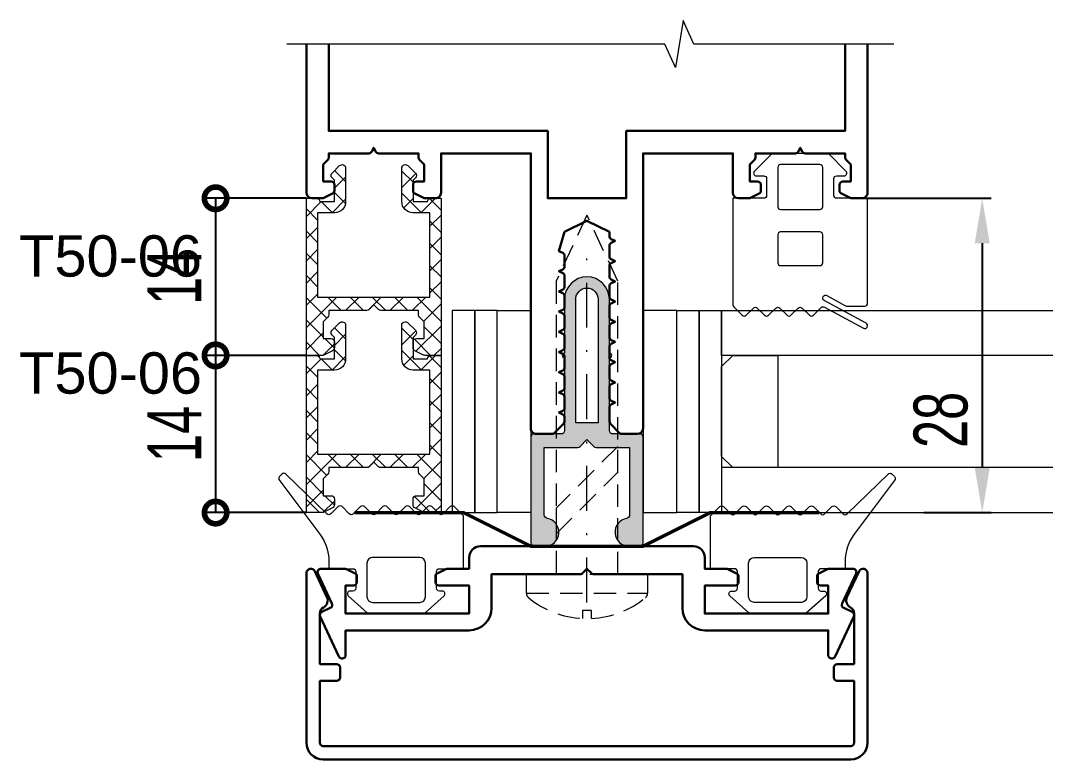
# Model space of a CAD drawing. Extents: x -37 to 8820, y -336 to 478.
# Drawn here: x 5298 to 5355.1, y 185.2 to 226.3 of the extents above; entities that cross this region are included whole.
import ezdxf

# ---------------------------------------------------------------- set-up
doc = ezdxf.new("R2010")
doc.units = 0
doc.header["$LTSCALE"] = 5
doc.linetypes.add('DASHDOT', pattern=[1, 0.5, -0.25, 0, -0.25])
doc.linetypes.add('HIDDEN', pattern=[0.375, 0.25, -0.125])
doc.layers.get('0').update_dxf_attribs({"linetype": 'CONTINUOUS', "lineweight": 30})
doc.layers.get('DEFPOINTS').update_dxf_attribs({"linetype": 'CONTINUOUS'})
for name, color, linetype, lineweight in [('1', 6, 'DASHDOT', 13), ('2', 3, 'HIDDEN', 13), ('Dimentions', 5, 'CONTINUOUS', 15), ('Glass', 5, 'CONTINUOUS', 20), ('Герлен', 7, 'CONTINUOUS', 60), ('Зигзаг', 1, 'CONTINUOUS', 15), ('Подкладки', 1, 'CONTINUOUS', 20), ('Текстовый', 7, 'CONTINUOUS', 9), ('Уплотнители', 1, 'CONTINUOUS', 20), ('Штриховка', 1, 'CONTINUOUS', 5)]:
    doc.layers.add(name, color=color, linetype=linetype, lineweight=lineweight)
doc.styles.add('3', font='RUSS.SHX', dxfattribs={"width": 0.7, "height": 3})
doc.styles.add('Каталожный', font='arial.ttf', dxfattribs={"height": 2.5})
doc.dimstyles.new('MX1_6', dxfattribs={"dimtxt": 3, "dimasz": 2.5, "dimexe": 0.5, "dimexo": 0, "dimgap": 0.8, "dimtad": 1, "dimlfac": 1.6, "dimdsep": 46, "dimtxsty": '3', "dimcen": 0, "dimclrd": 256, "dimclre": 256, "dimclrt": 256, "dimaunit": 1, "dimadec": 0, "dimazin": 0, "dimtfac": 1, "dimtmove": 0, "dimatfit": 1, "dimfxl": 1, "dimtvp": 1, "dimtolj": 1, "dimtzin": 0, "dimarcsym": 0})

# ---------------------------------------------------------------- blocks, each defined once
blk = doc.blocks.new('_DotSmall')
at = {"color": 0, "linetype": 'ByBlock', "const_width": 0.5}
blk.add_lwpolyline([(-0.0625, 0, 1), (0.0625, 0, 1)], format="xyb", close=True, dxfattribs=at)
blk = doc.blocks.new('*D1149')
at = {"layer": 'DEFPOINTS', "color": 0, "linetype": 'Continuous', "transparency": 16777216}
for p in [(5313.961547972578, 216.4072277327408), (5308.90704419993, 207.6572277327317), (5313.961547972574, 207.6572277327317)]:
    blk.add_point(p, dxfattribs=at)
at = {"layer": 'Dimentions', "linetype": 'Continuous', "lineweight": -2, "transparency": 16777216}
for p, q in [((5313.961547972578, 216.4072277327408), (5308.40704419993, 216.4072277327408)), ((5308.90704419993, 216.4072277327408), (5308.90704419993, 207.6572277327317)), ((5313.961547972574, 207.6572277327317), (5308.40704419993, 207.6572277327317))]:
    blk.add_line(p, q, dxfattribs=at)
at = {"layer": 'Dimentions', "linetype": 'Continuous', "lineweight": -2, "transparency": 16777216, "xscale": 2.5, "yscale": 2.5, "zscale": 2.5}
for p, rotation in [((5308.90704419993, 216.4072277327408), 90), ((5308.90704419993, 207.6572277327317), 270)]:
    blk.add_blockref('_DotSmall', p, dxfattribs=dict(at, rotation=rotation))
at = {"layer": 'Dimentions', "linetype": 'Continuous', "transparency": 16777216, "insert": (5306.607044199929, 212.0322277327347), "char_height": 3, "attachment_point": 5, "rotation": 90, "style": '3'}
blk.add_mtext('\\A1;14', dxfattribs=at)
blk = doc.blocks.new('*D1184')
at = {"layer": 'DEFPOINTS', "color": 0, "transparency": 16777216}
for p in [(5344.608679345469, 216.4072277327417), (5348.342851567384, 198.9072277327417), (5351.595292208486, 198.9072277327417)]:
    blk.add_point(p, dxfattribs=at)
at = {"layer": 'Dimentions', "lineweight": -2, "transparency": 16777216}
for p, q in [((5344.608679345469, 216.4072277327417), (5352.095292208486, 216.4072277327417)), ((5351.595292208486, 213.9072277327417), (5351.595292208486, 201.4072277327417)), ((5348.342851567384, 198.9072277327417), (5352.095292208486, 198.9072277327417))]:
    blk.add_line(p, q, dxfattribs=at)
at = {"layer": 'Dimentions', "transparency": 16777216}
for points in [[(5351.17862554182, 213.9072277327417), (5352.011958875153, 213.9072277327417), (5351.595292208486, 216.4072277327417)], [(5351.17862554182, 201.4072277327417), (5352.011958875153, 201.4072277327417), (5351.595292208486, 198.9072277327417)]]:
    blk.add_solid(points, dxfattribs=at)
at = {"layer": 'Dimentions', "transparency": 16777216, "insert": (5349.295292208485, 204.0658641756111), "char_height": 3, "attachment_point": 5, "rotation": 90, "style": '3'}
blk.add_mtext('\\A1;28', dxfattribs=at)
blk = doc.blocks.new('*D1185')
at = {"layer": 'DEFPOINTS', "color": 0, "linetype": 'Continuous', "transparency": 16777216}
for p in [(5313.961547972578, 207.6572277327317), (5308.90704419993, 198.9072277327226), (5313.961547972574, 198.9072277327226)]:
    blk.add_point(p, dxfattribs=at)
at = {"layer": 'Dimentions', "linetype": 'Continuous', "lineweight": -2, "transparency": 16777216}
for p, q in [((5313.961547972578, 207.6572277327317), (5308.40704419993, 207.6572277327317)), ((5308.90704419993, 207.6572277327317), (5308.90704419993, 198.9072277327226)), ((5313.961547972574, 198.9072277327226), (5308.40704419993, 198.9072277327226))]:
    blk.add_line(p, q, dxfattribs=at)
at = {"layer": 'Dimentions', "linetype": 'Continuous', "lineweight": -2, "transparency": 16777216, "xscale": 2.5, "yscale": 2.5, "zscale": 2.5}
for p, rotation in [((5308.90704419993, 207.6572277327317), 90), ((5308.90704419993, 198.9072277327226), 270)]:
    blk.add_blockref('_DotSmall', p, dxfattribs=dict(at, rotation=rotation))
at = {"layer": 'Dimentions', "linetype": 'Continuous', "transparency": 16777216, "insert": (5306.607044199929, 203.2822277327256), "char_height": 3, "attachment_point": 5, "rotation": 90, "style": '3'}
blk.add_mtext('\\A1;14', dxfattribs=at)

msp = doc.modelspace()

# ---------------------------------------------------------------- hatches: boundary and pattern name
at = {"layer": 'Штриховка', "lineweight": 5}
h = msp.add_hatch(dxfattribs=at)
h.set_pattern_fill('ANSI37', color=256, scale=7, angle=-1.27e-14, style=0)
h.set_pattern_definition([(44.99999999999999, (7711.082332059834, 7348.192121590066), (-0.618718433538229, 0.6187184335382292), []), (134.9999999999999, (7711.082332059834, 7348.192121590066), (-0.6187184335382292, -0.6187184335382289), [])])
edge = h.paths.add_edge_path()
edge.add_line((5317.711547972576, 210.4697277327384), (5317.453965451103, 210.2121452112667))
edge.add_arc((5317.32138292963, 210.3447277327357), 0.1874999999969769, 270.0000000005558, 315.0000000005896, ccw=False)
edge.add_line((5317.321382929633, 210.1572277327384), (5315.211547972577, 210.1572277327384))
edge.add_line((5315.211547972577, 210.1572277327384), (5315.211547972577, 209.9223927756782))
edge.add_arc((5315.024047972574, 209.9223927756764), 0.187500000001819, -44.99999999921391, 5.558717930398416e-10, ccw=False)
edge.add_line((5315.15663049405, 209.7898102542047), (5314.899047972576, 209.5322277327312))
edge.add_line((5314.899047972576, 209.5322277327312), (5314.899047972576, 208.5947277327311))
edge.add_line((5314.899047972576, 208.5947277327311), (5315.336547972576, 208.5947277327311))
edge.add_arc((5315.336547972577, 208.4072277327321), 0.1874999999990905, 2.779074748104904e-10, 90.00000000055587, ccw=False)
edge.add_line((5315.524047972576, 208.4072277327329), (5315.524047972576, 208.0856091056219))
edge.add_arc((5315.336547972576, 208.0856091056233), 0.1875, 296.56505117639443, 359.9999999995831, ccw=False)
edge.add_line((5315.42040052173, 207.9179040073093), (5314.938637775951, 207.6770226344186))
edge.add_arc((5314.854785226795, 207.8447277327311), 0.1875000000001081, 270, 296.565051177078, ccw=False)
edge.add_line((5314.854785226795, 207.6572277327311), (5313.961547972576, 207.6572277327311))
edge.add_line((5313.961547972576, 207.6572277327311), (5313.961547972576, 216.4072277327384))
edge.add_line((5313.961547972576, 216.4072277327384), (5314.524047972576, 216.4072277327384))
edge.add_arc((5314.524047972576, 216.2197277327375), 0.1875000000009095, 2.779074748104904e-10, 90, ccw=False)
edge.add_line((5314.711547972578, 216.2197277327384), (5315.524047972576, 216.2197277327384))
edge.add_line((5315.524047972576, 216.2197277327384), (5315.524047972576, 217.4072277327384))
edge.add_line((5315.524047972576, 217.4072277327384), (5315.391465451103, 217.539810254212))
edge.add_arc((5315.524047972575, 217.6723927756837), 0.1874999999989062, 135, 225, ccw=False)
edge.add_line((5315.391465451103, 217.8049752971554), (5315.810659624927, 218.2241694709798))
edge.add_arc((5315.950824667872, 218.0840044280355), 0.1982233047031049, 2.6290081223123707e-10, 135.0000000001859, ccw=False)
edge.add_line((5316.149047972576, 218.0840044280365), (5316.149047972576, 216.2197277327384))
edge.add_arc((5315.524047972576, 216.2197277327384), 0.625, -90, 0, ccw=False)
edge.add_line((5315.524047972576, 215.5947277327384), (5314.586547972576, 215.5947277327384))
edge.add_line((5314.586547972576, 215.5947277327384), (5314.586547972576, 210.9072277327384))
edge.add_line((5314.586547972576, 210.9072277327384), (5320.836547972576, 210.9072277327384))
edge.add_line((5320.836547972576, 210.9072277327384), (5320.836547972576, 215.5947277327384))
edge.add_line((5320.836547972576, 215.5947277327384), (5319.899047972576, 215.5947277327384))
edge.add_arc((5319.899047972576, 216.2197277327384), 0.625, 180, 270, ccw=False)
edge.add_line((5319.274047972577, 216.2197277327384), (5319.274047972577, 218.0840044280365))
edge.add_arc((5319.47227127728, 218.0840044280355), 0.198223304703788, 44.99999999981412, 179.9999999997371, ccw=False)
edge.add_line((5319.612436320225, 218.2241694709798), (5320.03163049405, 217.8049752971554))
edge.add_arc((5319.899047972578, 217.6723927756837), 0.1874999999989062, -45, 45, ccw=False)
edge.add_line((5320.03163049405, 217.539810254212), (5319.899047972576, 217.4072277327384))
edge.add_line((5319.899047972576, 217.4072277327384), (5319.899047972576, 216.2197277327384))
edge.add_line((5319.899047972576, 216.2197277327384), (5320.711547972576, 216.2197277327384))
edge.add_arc((5320.899047972576, 216.2197277327384), 0.1875, 90, 180, ccw=False)
edge.add_line((5320.899047972576, 216.4072277327384), (5321.461547972576, 216.4072277327439))
edge.add_line((5321.461547972576, 216.4072277327439), (5321.461547972576, 207.6572277327311))
edge.add_line((5321.461547972576, 207.6572277327311), (5320.568310718357, 207.6572277327311))
edge.add_arc((5320.568310718357, 207.8447277327352), 0.1875000000040927, 243.4349488229842, 270, ccw=False)
edge.add_line((5320.484458169199, 207.6770226344186), (5320.00269542342, 207.9179040073093))
edge.add_arc((5320.086547972576, 208.0856091056219), 0.1875000000001081, 180, 243.434948822922, ccw=False)
edge.add_line((5319.899047972576, 208.0856091056219), (5319.899047972576, 208.4072277327329))
edge.add_arc((5320.086547972574, 208.4072277327329), 0.187499999998181, 90, 180, ccw=False)
edge.add_line((5320.086547972574, 208.5947277327311), (5320.524047972576, 208.5947277327311))
edge.add_line((5320.524047972576, 208.5947277327311), (5320.524047972576, 209.5322277327312))
edge.add_line((5320.524047972576, 209.5322277327312), (5320.266465451102, 209.7898102542047))
edge.add_arc((5320.399047972576, 209.9223927756764), 0.1875000000001924, 179.9999999994442, 224.999999999607, ccw=False)
edge.add_line((5320.211547972576, 209.9223927756782), (5320.211547972576, 210.1572277327384))
edge.add_line((5320.211547972576, 210.1572277327384), (5318.101713015523, 210.1572277327384))
edge.add_arc((5318.101713015523, 210.3447277327402), 0.187500000001819, 225, 270, ccw=False)
edge.add_line((5317.969130494049, 210.2121452112667), (5317.711547972576, 210.4697277327384))
at = {"layer": 'Штриховка'}
h = msp.add_hatch(color=256, dxfattribs=at)
edge = h.paths.add_edge_path(flags=16)
edge.add_line((5328.961547972576, 203.9072277327416), (5328.961547972576, 210.7822277327416))
edge.add_arc((5329.586547972576, 210.7822277327416), 0.625, 0, 180, ccw=False)
edge.add_line((5330.211547972576, 210.7822277327416), (5330.211547972576, 203.9072277327416))
edge.add_line((5330.211547972576, 203.9072277327416), (5328.961547972576, 203.9072277327416))
edge = h.paths.add_edge_path()
edge.add_arc((5331.930297972576, 197.8134777327411), 0.7812500000000636, 99.28179908674218, 270)
edge.add_line((5331.930297972576, 197.0322277327416), (5332.524047972576, 197.0322277327416))
edge.add_arc((5332.524047972576, 197.2197277327416), 0.1875, 270, 360)
edge.add_line((5332.711547972576, 197.2197277327416), (5332.711547972576, 203.0947277327416))
edge.add_arc((5332.524047972576, 203.0947277327416), 0.1875, 0, 90)
edge.add_line((5332.524047972576, 203.2822277327416), (5331.024047972576, 203.2822277327416))
edge.add_arc((5331.024047972576, 203.4697277327416), 0.1875, 180, 270, ccw=False)
edge.add_line((5330.836547972577, 203.4697277327416), (5330.836547972577, 207.5322277327416))
edge.add_arc((5330.836547972577, 207.6572277327416), 0.125, 270, 450)
edge.add_line((5330.836547972577, 207.7822277327416), (5330.836547972577, 210.7822277327416))
edge.add_arc((5329.586547972576, 210.7822277327416), 1.25, 0, 180)
edge.add_line((5328.336547972576, 210.7822277327416), (5328.336547972576, 207.7822277327416))
edge.add_arc((5328.336547972576, 207.6572277327416), 0.125, 90, 270)
edge.add_line((5328.336547972576, 207.5322277327416), (5328.336547972576, 203.4697277327416))
edge.add_arc((5328.149047972576, 203.4697277327416), 0.1875, -90, 0, ccw=False)
edge.add_line((5328.149047972576, 203.2822277327416), (5326.649047972576, 203.2822277327416))
edge.add_arc((5326.649047972576, 203.0947277327416), 0.1875, 90, 180)
edge.add_line((5326.461547972576, 203.0947277327416), (5326.461547972576, 197.2197277327416))
edge.add_arc((5326.649047972576, 197.2197277327416), 0.1875, 180, 270)
edge.add_line((5326.649047972576, 197.0322277327416), (5327.242797972576, 197.0322277327416))
edge.add_arc((5327.242797972576, 197.8134777327411), 0.7812499999995453, 270, 440.7182009133895)
edge.add_arc((5327.399047972576, 198.7695438915391), 0.1874999999995582, 179.9999999997221, 260.7182009130097, ccw=False)
edge.add_line((5327.211547972576, 198.76954389154), (5327.211547972576, 202.5322277327416))
edge.add_line((5327.211547972576, 202.5322277327416), (5329.07138292963, 202.5322277327416))
edge.add_arc((5329.07138292963, 202.719727732743), 0.1875000000013642, 270, 314.9999999999017)
edge.add_line((5329.203965451103, 202.587145211269), (5329.586547972576, 202.9697277327416))
edge.add_line((5329.586547972576, 202.9697277327416), (5329.969130494048, 202.587145211269))
edge.add_arc((5330.101713015519, 202.7197277327407), 0.1874999999989062, 225, 270)
edge.add_line((5330.101713015519, 202.5322277327416), (5331.961547972576, 202.5322277327416))
edge.add_line((5331.961547972576, 202.5322277327416), (5331.961547972576, 198.76954389154))
edge.add_arc((5331.774047972576, 198.7695438915405), 0.1875, 279.2817990863745, 359.999999999861, ccw=False)
at = {"layer": 'Штриховка', "lineweight": 5}
h = msp.add_hatch(dxfattribs=at)
h.set_pattern_fill('ANSI37', color=256, scale=7, angle=-1.27e-14, style=0)
h.set_pattern_definition([(44.99999999999999, (7711.082332059834, 7339.442121590057), (-0.618718433538229, 0.6187184335382292), []), (134.9999999999999, (7711.082332059834, 7339.442121590057), (-0.6187184335382292, -0.6187184335382289), [])])
edge = h.paths.add_edge_path()
edge.add_line((5317.711547972576, 201.7197277327293), (5317.453965451103, 201.4621452112576))
edge.add_arc((5317.32138292963, 201.5947277327266), 0.1874999999969769, 270.0000000005558, 315.0000000005896, ccw=False)
edge.add_line((5317.321382929633, 201.4072277327293), (5315.211547972577, 201.4072277327293))
edge.add_line((5315.211547972577, 201.4072277327293), (5315.211547972577, 201.1723927756691))
edge.add_arc((5315.024047972574, 201.1723927756673), 0.187500000001819, -44.99999999921391, 5.558717930398416e-10, ccw=False)
edge.add_line((5315.15663049405, 201.0398102541956), (5314.899047972576, 200.7822277327221))
edge.add_line((5314.899047972576, 200.7822277327221), (5314.899047972576, 199.844727732722))
edge.add_line((5314.899047972576, 199.844727732722), (5315.336547972576, 199.844727732722))
edge.add_arc((5315.336547972577, 199.6572277327229), 0.1874999999990905, 2.779074748104904e-10, 90.00000000055587, ccw=False)
edge.add_line((5315.524047972576, 199.6572277327238), (5315.524047972576, 199.3356091056128))
edge.add_arc((5315.336547972576, 199.3356091056141), 0.1875, 296.56505117639443, 359.9999999995831, ccw=False)
edge.add_line((5315.42040052173, 199.1679040073002), (5314.938637775951, 198.9270226344094))
edge.add_arc((5314.854785226795, 199.094727732722), 0.1875000000001081, 270, 296.565051177078, ccw=False)
edge.add_line((5314.854785226795, 198.907227732722), (5313.961547972576, 198.907227732722))
edge.add_line((5313.961547972576, 198.907227732722), (5313.961547972576, 207.6572277327293))
edge.add_line((5313.961547972576, 207.6572277327293), (5314.524047972576, 207.6572277327293))
edge.add_arc((5314.524047972576, 207.4697277327284), 0.1875000000009095, 2.779074748104904e-10, 90, ccw=False)
edge.add_line((5314.711547972578, 207.4697277327293), (5315.524047972576, 207.4697277327293))
edge.add_line((5315.524047972576, 207.4697277327293), (5315.524047972576, 208.6572277327293))
edge.add_line((5315.524047972576, 208.6572277327293), (5315.391465451103, 208.7898102542029))
edge.add_arc((5315.524047972575, 208.9223927756746), 0.1874999999989062, 135, 225, ccw=False)
edge.add_line((5315.391465451103, 209.0549752971463), (5315.810659624927, 209.4741694709707))
edge.add_arc((5315.950824667872, 209.3340044280264), 0.1982233047031049, 2.6290081223123707e-10, 135.0000000001859, ccw=False)
edge.add_line((5316.149047972576, 209.3340044280274), (5316.149047972576, 207.4697277327293))
edge.add_arc((5315.524047972576, 207.4697277327293), 0.625, -90, 0, ccw=False)
edge.add_line((5315.524047972576, 206.8447277327293), (5314.586547972576, 206.8447277327293))
edge.add_line((5314.586547972576, 206.8447277327293), (5314.586547972576, 202.1572277327293))
edge.add_line((5314.586547972576, 202.1572277327293), (5320.836547972576, 202.1572277327293))
edge.add_line((5320.836547972576, 202.1572277327293), (5320.836547972576, 206.8447277327293))
edge.add_line((5320.836547972576, 206.8447277327293), (5319.899047972576, 206.8447277327293))
edge.add_arc((5319.899047972576, 207.4697277327293), 0.625, 180, 270, ccw=False)
edge.add_line((5319.274047972577, 207.4697277327293), (5319.274047972577, 209.3340044280274))
edge.add_arc((5319.47227127728, 209.3340044280264), 0.198223304703788, 44.99999999981412, 179.9999999997371, ccw=False)
edge.add_line((5319.612436320225, 209.4741694709707), (5320.03163049405, 209.0549752971463))
edge.add_arc((5319.899047972578, 208.9223927756746), 0.1874999999989062, -45, 45, ccw=False)
edge.add_line((5320.03163049405, 208.7898102542029), (5319.899047972576, 208.6572277327293))
edge.add_line((5319.899047972576, 208.6572277327293), (5319.899047972576, 207.4697277327293))
edge.add_line((5319.899047972576, 207.4697277327293), (5320.711547972576, 207.4697277327293))
edge.add_arc((5320.899047972576, 207.4697277327293), 0.1875, 90, 180, ccw=False)
edge.add_line((5320.899047972576, 207.6572277327293), (5321.461547972576, 207.6572277327348))
edge.add_line((5321.461547972576, 207.6572277327348), (5321.461547972576, 198.907227732722))
edge.add_line((5321.461547972576, 198.907227732722), (5320.568310718357, 198.907227732722))
edge.add_arc((5320.568310718357, 199.0947277327261), 0.1875000000040927, 243.4349488229842, 270, ccw=False)
edge.add_line((5320.484458169199, 198.9270226344094), (5320.00269542342, 199.1679040073002))
edge.add_arc((5320.086547972576, 199.3356091056128), 0.1875000000001081, 180, 243.434948822922, ccw=False)
edge.add_line((5319.899047972576, 199.3356091056128), (5319.899047972576, 199.6572277327238))
edge.add_arc((5320.086547972574, 199.6572277327238), 0.187499999998181, 90, 180, ccw=False)
edge.add_line((5320.086547972574, 199.844727732722), (5320.524047972576, 199.844727732722))
edge.add_line((5320.524047972576, 199.844727732722), (5320.524047972576, 200.7822277327221))
edge.add_line((5320.524047972576, 200.7822277327221), (5320.266465451102, 201.0398102541956))
edge.add_arc((5320.399047972576, 201.1723927756673), 0.1875000000001924, 179.9999999994442, 224.999999999607, ccw=False)
edge.add_line((5320.211547972576, 201.1723927756691), (5320.211547972576, 201.4072277327293))
edge.add_line((5320.211547972576, 201.4072277327293), (5318.101713015523, 201.4072277327293))
edge.add_arc((5318.101713015523, 201.5947277327311), 0.187500000001819, 225, 270, ccw=False)
edge.add_line((5317.969130494049, 201.4621452112576), (5317.711547972576, 201.7197277327293))

# ---------------------------------------------------------------- linework, layer by layer
msp.add_lwpolyline([(5313.96154797258, 224.9879936707841), (5313.961547972576, 216.7197277327407, 0.4142135623729827), (5314.274047972577, 216.4072277327407), (5314.854785226795, 216.4072277327393, 0.1164338214658029), (5314.938637775951, 216.4270226344281), (5315.420400521732, 216.6679040073184, 0.2840790438402298), (5315.524047972576, 216.8356091056305), (5315.524047972576, 217.1572277327398, 0.4142135623732223), (5315.336547972576, 217.3447277327393), (5314.899047972576, 217.3447277327393), (5314.899047972576, 218.2822277327393), (5315.156630494046, 218.5398102542133, 0.1989123673795694), (5315.211547972577, 218.6723927756846), (5315.211547972577, 218.9072277327416), (5317.439416599686, 218.9072277327416, 0.2840790438404208), (5317.607121697995, 219.0108751835857), (5317.711547972573, 219.2197277327416), (5317.815974247154, 219.0108751835857, 0.2840790438404208), (5317.983679345463, 218.9072277327416), (5320.211547972576, 218.9072277327416), (5320.211547972576, 218.6723927756846, 0.1989123673792317), (5320.266465451102, 218.5398102542133), (5320.524047972576, 218.2822277327393), (5320.524047972576, 217.3447277327393), (5320.086547972576, 217.3447277327393, 0.4142135623734946), (5319.899047972576, 217.1572277327398), (5319.899047972576, 216.8356091056305, 0.2840790438401885), (5320.00269542342, 216.6679040073184), (5320.484458169201, 216.4270226344281, 0.1164338214657406), (5320.568310718357, 216.4072277327393), (5321.149047972576, 216.4072277327393, 0.4142135623731739), (5321.461547972576, 216.7197277327393), (5321.461547972576, 218.9072277327407), (5326.461547972573, 218.9072277327393), (5326.461547972576, 203.5947277327416, 0.4142135623730951), (5326.774047972577, 203.2822277327416), (5327.633882929629, 203.2822277327416, 0.1989123673796377), (5327.766465451102, 203.337145211269), (5328.281630494046, 203.8523102542133, 0.1989123673796765), (5328.336547972576, 203.9848927756868), (5328.336547972576, 204.1975963598504, 0.2840790438404128), (5328.232900521729, 204.3653014581634), (5328.024047972576, 204.4697277327403), (5328.232900521729, 204.5741540073193, 0.2840790438404123), (5328.336547972576, 204.7418591056323), (5328.336547972576, 205.3225963598499, 0.2840790438404123), (5328.232900521729, 205.490301458163), (5328.024047972576, 205.5947277327411), (5328.232900521729, 205.6991540073188, 0.2840790438404123), (5328.336547972576, 205.8668591056319), (5328.336547972576, 206.4475963598509, 0.2840790438404123), (5328.232900521729, 206.6153014581626), (5328.024047972576, 206.7197277327416), (5328.232900521729, 206.8241540073184, 0.2840790438404123), (5328.336547972576, 206.9918591056314), (5328.336547972576, 207.5725963598504, 0.2840790438404123), (5328.232900521729, 207.7403014581621), (5328.024047972576, 207.8447277327411), (5328.232900521729, 207.9491540073193, 0.2840790438404123), (5328.336547972576, 208.116859105631), (5328.336547972576, 208.6975963598509, 0.2840790438404123), (5328.232900521729, 208.865301458163), (5328.024047972576, 208.9697277327407), (5328.232900521729, 209.0741540073198, 0.2840790438404123), (5328.336547972576, 209.2418591056319), (5328.336547972576, 209.8225963598504, 0.2840790438404123), (5328.232900521729, 209.9903014581634), (5328.024047972576, 210.0947277327402), (5328.232900521729, 210.1991540073193, 0.2840790438404123), (5328.336547972576, 210.3668591056323), (5328.336547972576, 210.94759635985, 0.2840790438404123), (5328.232900521729, 211.115301458163), (5328.024047972576, 211.2197277327411), (5328.232900521729, 211.3241540073188, 0.2840790438403665), (5328.336547972576, 211.4918591056319), (5328.336547972576, 212.0725963598509, 0.2840790438404128), (5328.232900521729, 212.2403014581625), (5328.024047972576, 212.3447277327416), (5328.232900521729, 212.4491540073184, 0.2840790438404123), (5328.336547972576, 212.6168591056314), (5328.336547972576, 213.1975963598504, 0.2840790438404123), (5328.232900521729, 213.3653014581621), (5328.024047972576, 213.4697277327411), (5328.336547972576, 214.5322277327416), (5329.586547972576, 215.1572277327416), (5330.836547972577, 214.5322277327416), (5330.836547972577, 214.3043591056319, 0.2840790438404123), (5330.940195423416, 214.1366540073188), (5331.149047972576, 214.0322277327411), (5330.940195423416, 213.927801458163, 0.2840790438404123), (5330.836547972577, 213.76009635985), (5330.836547972577, 213.1793591056323, 0.2840790438404123), (5330.940195423416, 213.0116540073193), (5331.149047972576, 212.9072277327402), (5330.940195423416, 212.8028014581635, 0.2840790438404123), (5330.836547972577, 212.6350963598504), (5330.836547972577, 212.0543591056319, 0.2840790438404128), (5330.940195423416, 211.8866540073197), (5331.149047972576, 211.7822277327407), (5330.940195423416, 211.677801458163, 0.2840790438404123), (5330.836547972577, 211.5100963598509), (5330.836547972577, 210.929359105631, 0.2840790438404123), (5330.940195423416, 210.7616540073193), (5331.149047972576, 210.6572277327412), (5330.940195423416, 210.5528014581621, 0.2840790438404123), (5330.836547972577, 210.3850963598504), (5330.836547972577, 209.8043591056314, 0.2840790438404123), (5330.940195423416, 209.6366540073184), (5331.149047972576, 209.5322277327416), (5330.940195423416, 209.4278014581625, 0.2840790438404123), (5330.836547972577, 209.2600963598509), (5330.836547972577, 208.6793591056319, 0.2840790438404123), (5330.940195423416, 208.5116540073189), (5331.149047972576, 208.4072277327412), (5330.940195423416, 208.302801458163, 0.2840790438404123), (5330.836547972577, 208.13509635985), (5330.836547972577, 207.5543591056323, 0.2840790438404123), (5330.940195423416, 207.3866540073193), (5331.149047972576, 207.2822277327402), (5330.940195423416, 207.1778014581635, 0.2840790438404123), (5330.836547972577, 207.0100963598504), (5330.836547972577, 206.4293591056319, 0.2840790438404123), (5330.940195423416, 206.2616540073197), (5331.149047972576, 206.1572277327407), (5330.940195423416, 206.052801458163, 0.2840790438404123), (5330.836547972577, 205.8850963598509), (5330.836547972577, 205.304359105631, 0.2840790438404123), (5330.940195423416, 205.1366540073193), (5331.149047972576, 205.0322277327412), (5330.940195423416, 204.9278014581621, 0.2840790438404123), (5330.836547972577, 204.7600963598513), (5330.836547972577, 203.9848927756868, 0.1989123673796742), (5330.891465451102, 203.8523102542133), (5331.406630494046, 203.337145211269, 0.1989123673796432), (5331.53921301552, 203.2822277327416), (5332.399047972576, 203.2822277327416, 0.4142135623730951), (5332.711547972576, 203.5947277327416), (5332.711547972576, 218.9072277327407), (5337.711547972577, 218.9072277327407), (5337.711547972577, 216.7197277327416, 0.4142135623729784), (5338.024047972576, 216.4072277327416), (5338.604785226795, 216.4072277327416, 0.1164338214658029), (5338.688637775951, 216.4270226344281), (5339.170400521733, 216.6679040073197, 0.2840790438402298), (5339.274047972576, 216.8356091056314), (5339.274047972576, 217.1572277327411, 0.4142135623732223), (5339.086547972576, 217.3447277327416), (5338.649047972577, 217.3447277327416), (5338.649047972577, 218.2822277327416), (5338.906630494046, 218.5398102542133, 0.1989123673795694), (5338.961547972576, 218.6723927756868), (5338.961547972576, 218.9072277327484), (5341.189416599686, 218.9072277327484, 0.2840790438404208), (5341.357121697998, 219.0108751835926), (5341.461547972576, 219.2197277327484), (5341.565974247155, 219.0108751835926, 0.2840790438404208), (5341.733679345467, 218.9072277327484), (5343.961547972576, 218.9072277327484), (5343.961547972576, 218.6723927756868, 0.1989123673792317), (5344.016465451103, 218.5398102542133), (5344.274047972576, 218.2822277327416), (5344.274047972576, 217.3447277327416), (5343.836547972576, 217.3447277327416, 0.4142135623734946), (5343.649047972576, 217.1572277327411), (5343.649047972576, 216.8356091056314, 0.2840790438401885), (5343.75269542342, 216.6679040073184), (5344.234458169201, 216.4270226344281, 0.1164338214657406), (5344.318310718358, 216.4072277327416), (5344.899047972576, 216.4072277327416, 0.4142135623731739), (5345.211547972576, 216.7197277327416), (5345.211547972576, 224.9879936707846)], format="xyb")
msp.add_lwpolyline([(5315.211547972577, 224.9792808213976), (5315.211547972577, 220.1572277327416), (5327.399047972576, 220.1572277327416), (5327.399047972576, 216.4072277327416), (5331.774047972576, 216.4072277327416), (5331.774047972576, 220.1572277327416), (5343.961547972576, 220.1572277327416), (5343.961547972576, 224.9879936707841)])
for points in [[(5314.729115262508, 193.1282940864564, -0.4142135623730883), (5314.819807048501, 193.3774677206018), (5315.291615262507, 193.5974755039735, 0.4142135623730147), (5315.382307048498, 193.8466491381193), (5314.604115262504, 195.5154868086649, -0.5486187866266384), (5314.774047972576, 195.7822277327411), (5316.104785226794, 195.7822277327411, -0.1164338214658533), (5316.188637775951, 195.7624328310537), (5316.670400521733, 195.521551458163, -0.2840790438404192), (5316.774047972576, 195.3538463598509), (5316.774047972576, 195.0322277327411, -0.4142135623730951), (5316.586547972576, 194.8447277327411), (5316.149047972576, 194.8447277327411), (5316.149047972576, 193.2822277327411), (5323.024047972577, 193.2822277327411), (5323.024047972577, 194.8447277327411), (5321.336547972577, 194.8447277327411, -0.4142135623730951), (5321.149047972576, 195.0322277327411), (5321.149047972576, 195.3538463598509, -0.2840790438404195), (5321.25269542342, 195.521551458163), (5321.734458169202, 195.7624328310537, -0.1164338214657995), (5321.818310718358, 195.7822277327411), (5323.024047972577, 195.7822277327411), (5323.024047972577, 196.4072277327411, -0.414213562373069), (5323.649047972576, 197.0322277327411), (5335.524047972576, 197.0322277327411, -0.4142135623730701), (5336.149047972576, 196.4072277327411), (5336.149047972576, 195.7822277327411), (5337.354785226795, 195.7822277327411, -0.116433821465798), (5337.438637775951, 195.7624328310537), (5337.920400521732, 195.521551458163, -0.2840790438404168), (5338.024047972576, 195.3538463598509), (5338.024047972576, 195.0322277327411, -0.4142135623730951), (5337.836547972576, 194.8447277327411), (5336.149047972576, 194.8447277327411), (5336.149047972576, 193.2822277327411), (5343.024047972576, 193.2822277327411), (5343.024047972576, 194.8447277327411), (5342.586547972576, 194.8447277327411, -0.4142135623730951), (5342.399047972577, 195.0322277327411), (5342.399047972577, 195.3538463598509, -0.2840790438404166), (5342.502695423419, 195.521551458163), (5342.984458169201, 195.7624328310537, -0.1164338214658603), (5343.068310718358, 195.7822277327411), (5344.399047972576, 195.7822277327411, -0.5486187866266258), (5344.568980682645, 195.5154868086649), (5343.790788896651, 193.8466491381193, 0.4142135623730012), (5343.881480682645, 193.5974755039735), (5344.353288896651, 193.3774677206018, -0.4142135623730747), (5344.443980682645, 193.1282940864564), (5343.400474011534, 190.8904868086649, -0.2914734195861182), (5343.230541301466, 190.7822277327411), (5343.211547972576, 190.7822277327411, -0.4142135623731233), (5343.024047972576, 190.9697277327411), (5343.024047972576, 192.3447277327411), (5336.149047972576, 192.3447277327411, -0.4142135623730284), (5334.899047972577, 193.5947277327411), (5334.899047972577, 195.4697277327411), (5329.976713015519, 195.4697277327411, -0.1989123673797095), (5329.844130494046, 195.524645211269), (5329.586547972576, 195.7822277327411), (5329.328965451103, 195.524645211269, -0.1989123673797164), (5329.196382929629, 195.4697277327411), (5324.274047972576, 195.4697277327411), (5324.274047972576, 193.5947277327411, -0.4142135623730284), (5323.024047972577, 192.3447277327411), (5316.149047972576, 192.3447277327411), (5316.149047972576, 190.9697277327411, -0.4142135623731232), (5315.961547972577, 190.7822277327411), (5315.942554643683, 190.7822277327411, -0.2914734195861226), (5315.772621933614, 190.8904868086649)], [(5344.461547972569, 190.4697277327407), (5344.461547972569, 193.2955263134811, 0.279739281223065), (5344.259624895647, 193.6281963883268, -0.4015594422234812), (5344.065038315741, 194.2012069651584), (5344.734971025809, 195.637882298178, -0.8025848516716022), (5345.211547972569, 195.5322277327425), (5345.211547972569, 186.0947277327425, -0.4142135623731017), (5344.274047972569, 185.1572277327429), (5314.899047972584, 185.1572277327429, -0.4142135623730961), (5313.961547972583, 186.0947277327425), (5313.961547972583, 195.5322277327425, -0.8025848516716642), (5314.438124919343, 195.637882298178), (5315.108057629412, 194.2012069651584, -0.4015594422234812), (5314.913471049505, 193.6281963883268, 0.279739281223065), (5314.711547972583, 193.2955263134811), (5314.711547972583, 190.4697277327407), (5315.649047972584, 190.4697277327407, -0.4142135623730951), (5315.836547972583, 190.2822277327407), (5315.836547972583, 189.7197277327407, -0.4142135623730951), (5315.649047972584, 189.5322277327411), (5314.711547972583, 189.5322277327411), (5314.711547972583, 186.0947277327425, 0.414213562373102), (5314.899047972584, 185.9072277327425), (5344.274047972569, 185.9072277327425, 0.414213562373102), (5344.461547972569, 186.0947277327425), (5344.461547972569, 189.5322277327411), (5343.524047972569, 189.5322277327411, -0.4142135623730951), (5343.336547972569, 189.7197277327407), (5343.336547972569, 190.2822277327407, -0.4142135623730951), (5343.524047972569, 190.4697277327407)]]:
    msp.add_lwpolyline(points, format="xyb", close=True)
at = {"layer": '1'}
msp.add_line((5329.586547972576, 193.9072277327416), (5329.586547972576, 213.9072277327416), dxfattribs=at)
at = {"layer": '2'}
msp.add_line((5326.211547972576, 194.4136671315125), (5332.961547972576, 194.4136671315125), dxfattribs=at)
for points in [[(5331.305297972576, 195.4697277327411), (5331.305297972576, 211.7838564631154), (5329.586547972576, 215.4697277327411), (5327.867797972576, 211.7838564631154), (5327.867797972576, 195.4697277327411)], [(5327.867797972576, 197.7194076665634), (5331.305297972576, 201.1569076665635), (5331.305297972576, 202.5891993332304), (5327.867797972576, 199.1516993332304)]]:
    msp.add_lwpolyline(points, close=True, dxfattribs=at)
msp.add_lwpolyline([(5329.340922972576, 193.006867130364, -0.1618488601451376), (5326.325184336212, 194.1726080015621, -0.2238875363520592), (5326.211547972576, 194.4136671315125), (5326.211547972576, 195.4697277327411), (5332.961547972576, 195.4697277327411), (5332.961547972576, 194.4136671315125, -0.2238875363520589), (5332.84791160894, 194.1726080015621, -0.1618488601451411), (5329.832172972576, 193.006867130364), (5329.832172972576, 193.444547816114), (5329.340922972576, 193.444547816114)], format="xyb", close=True, dxfattribs=at)
at = {"layer": 'Glass'}
for points in [[(5376.466388546575, 207.6572277327416), (5337.086547972576, 207.6572277327416), (5337.086547972576, 210.1572277327416), (5376.466388546575, 210.1572277327416)], [(5337.086547972576, 202.0322277327416), (5337.086547972576, 207.0322277327416), (5337.711547972577, 207.6572277327416), (5340.211547972576, 207.6572277327416), (5340.211547972576, 201.4072277327416), (5337.711547972577, 201.4072277327416)], [(5376.466388546575, 201.4072277327416), (5337.086547972576, 201.4072277327416), (5337.086547972576, 198.9072277327416), (5376.466388546575, 198.9072277327416)]]:
    msp.add_lwpolyline(points, close=True, dxfattribs=at)
at = {"layer": 'Герлен', "ltscale": 2, "const_width": 0.1875}
msp.add_lwpolyline([(5316.649047972576, 198.9072277327416), (5322.711547972576, 198.9072277327416), (5326.461547972576, 197.0322277327411), (5332.711547972576, 197.0322277327411), (5336.461547972576, 198.9072277327416), (5342.524047972577, 198.9072277327416)], dxfattribs=at)
at = {"layer": 'Зигзаг'}
msp.add_lwpolyline([(5346.672892659499, 224.9879936707841), (5335.529171345093, 224.9879936707841), (5334.948321374297, 226.3058901019647), (5334.512683896201, 223.6931902691997), (5333.930186948997, 224.9879936707841), (5312.866480091922, 224.9879936707841)], dxfattribs=at)
at = {"layer": 'Подкладки'}
for points in [[(5323.336547972576, 210.1572277327416), (5322.086547972577, 210.1572277327416), (5322.086547972577, 198.9072277327416), (5323.336547972576, 198.9072277327416)], [(5324.586547972576, 210.1572277327416), (5323.336547972576, 210.1572277327416), (5323.336547972576, 198.9072277327416), (5324.586547972576, 198.9072277327416)], [(5326.461547972576, 198.9072277327416), (5324.586547972576, 198.9072277327416), (5324.586547972576, 210.1572277327416), (5326.461547972576, 210.1572277327416)], [(5332.711547972576, 198.9072277327416), (5334.586547972577, 198.9072277327416), (5334.586547972577, 210.1572277327416), (5332.711547972576, 210.1572277327416)], [(5334.586547972577, 210.1572277327416), (5335.836547972576, 210.1572277327416), (5335.836547972576, 198.9072277327416), (5334.586547972577, 198.9072277327416)], [(5335.836547972576, 210.1572277327416), (5337.086547972576, 210.1572277327416), (5337.086547972576, 198.9072277327416), (5335.836547972576, 198.9072277327416)]]:
    msp.add_lwpolyline(points, close=True, dxfattribs=at)
at = {"layer": 'Уплотнители'}
for points in [[(5342.942306972058, 210.9930891715332), (5343.987356743622, 210.4261370195629, 0.1249127075951274), (5344.061865743106, 210.4072277327402), (5345.055297972576, 210.4072277327402, 0.4142135623730951), (5345.211547972576, 210.5634777327402), (5345.211547972576, 216.4072277327407), (5343.492797972576, 216.4072277327407, -0.4142135623730951), (5343.336547972576, 216.5634777327407), (5343.336547972576, 217.5009777327407, -0.4142135623730951), (5343.492797972576, 217.6572277327407), (5343.899047972576, 217.6572277327407, 0.6685866648355308), (5344.009408694761, 217.9240877390614), (5343.069791058424, 218.8615877390614, 0.1986191920077108), (5342.959430336236, 218.9072277327407), (5339.963665608913, 218.9072277327407, 0.1986191920077108), (5339.853304886727, 218.8615877390614), (5338.913687250387, 217.9240877390614, 0.6685866648355308), (5339.024047972576, 217.6572277327407), (5339.430297972576, 217.6572277327407, -0.4142135623730951), (5339.586547972576, 217.5009777327407), (5339.586547972576, 216.5634777327407, -0.4142135623730951), (5339.430297972576, 216.4072277327407), (5337.711547972577, 216.4072277327407), (5337.711547972577, 210.4719486018459, 0.1989123673352296), (5337.757312537997, 210.3614631673038), (5338.226062538015, 209.8927131671251, 0.4142135619067498), (5338.447033406959, 209.8927131669491), (5338.851062539831, 210.2967422983563, -0.4142135619062114), (5339.072033408775, 210.2967422985328), (5339.47606253983, 209.8927131671264, 0.4142135619112548), (5339.697033408777, 209.8927131669527), (5340.10106253983, 210.2967422983722, -0.4142135618642613), (5340.322033408758, 210.2967422985642), (5340.72606253983, 209.8927131672742, 0.4142135623019411), (5340.947033408923, 209.892713167247), (5341.351062538015, 210.2967422979302, -0.4142135630358024), (5341.572033407385, 210.2967422976801), (5341.976062535686, 209.892713167301, 0.4142135623730951), (5342.197033404808, 209.892713167301), (5342.629074066488, 210.3247538270264, -0.3320760628224876), (5342.81406850028, 210.3516091053937), (5344.980788973092, 209.1761370195629, 0.9999999999999749), (5345.129806972058, 209.450818445918), (5342.793288973092, 210.7184077451782, -0.9999999999999705)], [(5342.555297972577, 218.2822277327407), (5340.367797972576, 218.2822277327407, 0.4142135623730951), (5340.211547972576, 218.1259777327407), (5340.211547972576, 215.9384777327407, 0.4142135623730951), (5340.367797972576, 215.7822277327407), (5342.555297972577, 215.7822277327407, 0.4142135623730951), (5342.711547972577, 215.9384777327407), (5342.711547972577, 218.1259777327407, 0.4142135623730951)], [(5342.555297972577, 214.5322277327407), (5340.367797972576, 214.5322277327407, 0.4142135623730951), (5340.211547972576, 214.3759777327407), (5340.211547972576, 212.8134777327407, 0.4142135623730951), (5340.367797972576, 212.6572277327407), (5342.555297972577, 212.6572277327407, 0.4142135623730951), (5342.711547972577, 212.8134777327407), (5342.711547972577, 214.3759777327407, 0.4142135623730951)], [(5331.80428990806, 198.5844988285464, 0.9221128250760383), (5331.930297972576, 197.0322277327416), (5332.524047972576, 197.0322277327416, 0.4142135623730951), (5332.711547972576, 197.2197277327416), (5332.711547972576, 203.0947277327416, 0.4142135623731227), (5332.524047972576, 203.2822277327416), (5331.024047972576, 203.2822277327416, -0.4142135623730951), (5330.836547972577, 203.4697277327416), (5330.836547972577, 207.5322277327416, 0.9999999999999998), (5330.836547972577, 207.7822277327416), (5330.836547972577, 210.7822277327416, 0.9999999999999998), (5328.336547972576, 210.7822277327416), (5328.336547972576, 207.7822277327416, 0.9999999999999998), (5328.336547972576, 207.5322277327416), (5328.336547972576, 203.4697277327416, -0.4142135623730816), (5328.149047972576, 203.2822277327416), (5326.649047972576, 203.2822277327416, 0.4142135623730951), (5326.461547972576, 203.0947277327416), (5326.461547972576, 197.2197277327416, 0.4142135623731227), (5326.649047972576, 197.0322277327416), (5327.242797972576, 197.0322277327416, 0.9221128250760386), (5327.368806037092, 198.5844988285464, -0.3675231814697116), (5327.211547972576, 198.76954389154), (5327.211547972576, 202.5322277327416), (5329.07138292963, 202.5322277327416, 0.1989123673797049), (5329.203965451103, 202.587145211269), (5329.586547972576, 202.9697277327416), (5329.969130494048, 202.587145211269, 0.1989123673796891), (5330.101713015519, 202.5322277327416), (5331.961547972576, 202.5322277327416), (5331.961547972576, 198.76954389154, -0.3675231814697116)], [(5328.961547972576, 203.9072277327416), (5328.961547972576, 210.7822277327416, -0.9999999999999998), (5330.211547972576, 210.7822277327416), (5330.211547972576, 203.9072277327416)], [(5321.367797972577, 194.5322277327416, -0.4142135623730951), (5321.211547972576, 194.6884777327416), (5321.211547972576, 195.6259777327416, -0.4142135623730951), (5321.367797972577, 195.7822277327416), (5322.711547972576, 195.7822277327416), (5322.711547972576, 198.6701719064019, 0.1989123673352304), (5322.67493632024, 198.758560254035), (5322.197033407135, 199.2364631673019, 0.4142135619067565), (5321.976062538189, 199.2364631674775), (5321.572033405322, 198.8324340360702, -0.4142135619062034), (5321.351062536376, 198.8324340358943), (5320.947033405322, 199.2364631673001, 0.4142135619112647), (5320.726062536374, 199.2364631674743), (5320.322033405322, 198.8324340360543, -0.4142135618642688), (5320.101062536393, 198.8324340358629), (5319.697033405322, 199.2364631671523, 0.4142135623019409), (5319.476062536227, 199.2364631671796), (5319.072033407135, 198.8324340364968, -0.4142135630358015), (5318.851062537763, 198.8324340367469), (5318.447033409464, 199.2364631671259, 0.4142135623730951), (5318.226062540343, 199.2364631671259), (5317.822033406981, 198.8324340358715, -0.4142135624637165), (5317.601062537826, 198.8324340364058), (5317.197033409463, 199.2364631671259, 0.4142135623730958), (5316.976062540343, 199.2364631671259), (5316.572033406548, 198.8324340357315, -0.4142135625653189), (5316.351062537354, 198.832434036304), (5315.947033409464, 199.2364631671259, 0.4142135623730951), (5315.726062540343, 199.2364631671259), (5315.322033406886, 198.8324340358006, -0.4142135618530923), (5315.10106253796, 198.8324340361043), (5312.822033409464, 201.0467422981812, 0.4142135623730951), (5312.601062540343, 201.0467422981812), (5312.469740133031, 200.9154198923809, 0.2925382143430558), (5312.43360945495, 200.7509179948668), (5314.714408567231, 197.6977239105156, -0.1617877531424436), (5315.211547972577, 196.201545632912), (5315.211547972577, 195.7822277327416), (5316.555297972576, 195.7822277327416, -0.4142135623730948), (5316.711547972577, 195.6259777327416), (5316.711547972577, 194.6884777327416, -0.4142135623730951), (5316.555297972576, 194.5322277327416), (5316.399047972576, 194.5322277327416, 0.6685866648355444), (5316.288687250388, 194.2653677264204), (5317.353304886727, 193.3278677264204, 0.1986191920077149), (5317.463665608913, 193.2822277327416), (5320.459430336235, 193.2822277327416, 0.1986191920077149), (5320.569791058424, 193.3278677264204), (5321.634408694762, 194.2653677264204, 0.668586664835515), (5321.524047972577, 194.5322277327416)], [(5337.805297972576, 194.5322277327416, 0.4142135623730951), (5337.961547972576, 194.6884777327416), (5337.961547972576, 195.6259777327416, 0.4142135623730951), (5337.805297972576, 195.7822277327416), (5336.461547972576, 195.7822277327416), (5336.461547972576, 198.6701719064019, -0.1989123673352304), (5336.498159624913, 198.758560254035), (5336.976062538015, 199.2364631673019, -0.4142135619067565), (5337.197033406959, 199.2364631674775), (5337.60106253983, 198.8324340360702, 0.4142135619062034), (5337.822033408775, 198.8324340358943), (5338.22606253983, 199.2364631673001, -0.4142135619112647), (5338.447033408776, 199.2364631674743), (5338.851062539831, 198.8324340360543, 0.4142135618642688), (5339.072033408758, 198.8324340358629), (5339.47606253983, 199.2364631671523, -0.4142135623019409), (5339.697033408924, 199.2364631671796), (5340.101062538015, 198.8324340364968, 0.4142135630358015), (5340.322033407385, 198.8324340367469), (5340.726062535686, 199.2364631671259, -0.4142135623730951), (5340.947033404807, 199.2364631671259), (5341.351062538172, 198.8324340358715, 0.4142135624637165), (5341.572033407325, 198.8324340364058), (5341.976062535686, 199.2364631671259, -0.4142135623730958), (5342.197033404808, 199.2364631671259), (5342.601062538602, 198.8324340357315, 0.4142135625653189), (5342.822033407796, 198.832434036304), (5343.226062535687, 199.2364631671259, -0.4142135623730951), (5343.447033404807, 199.2364631671259), (5343.851062538266, 198.8324340358006, 0.4142135618530923), (5344.072033407188, 198.8324340361043), (5346.351062535687, 201.0467422981812, -0.4142135623730951), (5346.572033404807, 201.0467422981812), (5346.703355812122, 200.9154198923809, -0.2925382143430558), (5346.739486490202, 200.7509179948668), (5344.458687377919, 197.6977239105156, 0.1617877531424436), (5343.961547972576, 196.201545632912), (5343.961547972576, 195.7822277327416), (5342.617797972576, 195.7822277327416, 0.4142135623730948), (5342.461547972576, 195.6259777327416), (5342.461547972576, 194.6884777327416, 0.4142135623730951), (5342.617797972576, 194.5322277327416), (5342.774047972576, 194.5322277327416, -0.6685866648355444), (5342.884408694761, 194.2653677264204), (5341.819791058424, 193.3278677264204, -0.1986191920077149), (5341.709430336235, 193.2822277327416), (5338.713665608914, 193.2822277327416, -0.1986191920077149), (5338.603304886727, 193.3278677264204), (5337.538687250388, 194.2653677264204, -0.668586664835515), (5337.649047972575, 194.5322277327416)], [(5317.649047972576, 193.9072277327416), (5320.274047972576, 193.9072277327416, 0.4142135623730951), (5320.586547972577, 194.2197277327416), (5320.586547972577, 196.0947277327416, 0.4142135623730951), (5320.274047972576, 196.4072277327416), (5317.649047972576, 196.4072277327416, 0.4142135623730951), (5317.336547972576, 196.0947277327416), (5317.336547972576, 194.2197277327416, 0.4142135623730951)], [(5341.524047972576, 193.9072277327416), (5338.899047972576, 193.9072277327416, -0.4142135623730951), (5338.586547972576, 194.2197277327416), (5338.586547972576, 196.0947277327416, -0.4142135623730951), (5338.899047972576, 196.4072277327416), (5341.524047972576, 196.4072277327416, -0.4142135623730951), (5341.836547972576, 196.0947277327416), (5341.836547972576, 194.2197277327416, -0.4142135623730951)]]:
    msp.add_lwpolyline(points, format="xyb", close=True, dxfattribs=at)
for points in [[(5317.711547972576, 210.4697277327384), (5317.453965451103, 210.2121452112667, -0.1989123673796534), (5317.321382929633, 210.1572277327384), (5315.211547972577, 210.1572277327384), (5315.211547972577, 209.9223927756782, -0.1989123673792402), (5315.15663049405, 209.7898102542047), (5314.899047972576, 209.5322277327312), (5314.899047972576, 208.5947277327311), (5315.336547972576, 208.5947277327311, -0.4142135623734279), (5315.524047972576, 208.4072277327329), (5315.524047972576, 208.0856091056219, -0.2840790438402074), (5315.42040052173, 207.9179040073093), (5314.938637775951, 207.6770226344186, -0.1164338214657435), (5314.854785226795, 207.6572277327311), (5313.961547972576, 207.6572277327311), (5313.961547972576, 216.4072277327384), (5314.524047972576, 216.4072277327384, -0.414213562373123), (5314.711547972578, 216.2197277327384), (5315.524047972576, 216.2197277327384), (5315.524047972576, 217.4072277327384), (5315.391465451103, 217.539810254212, -0.4142135623730951), (5315.391465451103, 217.8049752971554), (5315.810659624927, 218.2241694709798, -0.6681786379192989), (5316.149047972576, 218.0840044280365), (5316.149047972576, 216.2197277327384, -0.4142135623730951), (5315.524047972576, 215.5947277327384), (5314.586547972576, 215.5947277327384), (5314.586547972576, 210.9072277327384), (5320.836547972576, 210.9072277327384), (5320.836547972576, 215.5947277327384), (5319.899047972576, 215.5947277327384, -0.4142135623730951), (5319.274047972577, 216.2197277327384), (5319.274047972577, 218.0840044280365, -0.6681786379192988), (5319.612436320225, 218.2241694709798), (5320.03163049405, 217.8049752971554, -0.4142135623730951), (5320.03163049405, 217.539810254212), (5319.899047972576, 217.4072277327384), (5319.899047972576, 216.2197277327384), (5320.711547972576, 216.2197277327384, -0.4142135623731506), (5320.899047972576, 216.4072277327384), (5321.461547972576, 216.4072277327439), (5321.461547972576, 207.6572277327311), (5320.568310718357, 207.6572277327311, -0.1164338214658003), (5320.484458169199, 207.6770226344186), (5320.00269542342, 207.9179040073093, -0.2840790438402317), (5319.899047972576, 208.0856091056219), (5319.899047972576, 208.4072277327329, -0.4142135623732062), (5320.086547972574, 208.5947277327311), (5320.524047972576, 208.5947277327311), (5320.524047972576, 209.5322277327312), (5320.266465451102, 209.7898102542047, -0.1989123673795331), (5320.211547972576, 209.9223927756782), (5320.211547972576, 210.1572277327384), (5318.101713015523, 210.1572277327384, -0.1989123673796235), (5317.969130494049, 210.2121452112667), (5317.711547972576, 210.4697277327384)], [(5317.711547972576, 201.7197277327293), (5317.453965451103, 201.4621452112576, -0.1989123673796534), (5317.321382929633, 201.4072277327293), (5315.211547972577, 201.4072277327293), (5315.211547972577, 201.1723927756691, -0.1989123673792402), (5315.15663049405, 201.0398102541956), (5314.899047972576, 200.7822277327221), (5314.899047972576, 199.844727732722), (5315.336547972576, 199.844727732722, -0.4142135623734279), (5315.524047972576, 199.6572277327238), (5315.524047972576, 199.3356091056128, -0.2840790438402074), (5315.42040052173, 199.1679040073002), (5314.938637775951, 198.9270226344094, -0.1164338214657435), (5314.854785226795, 198.907227732722), (5313.961547972576, 198.907227732722), (5313.961547972576, 207.6572277327293), (5314.524047972576, 207.6572277327293, -0.414213562373123), (5314.711547972578, 207.4697277327293), (5315.524047972576, 207.4697277327293), (5315.524047972576, 208.6572277327293), (5315.391465451103, 208.7898102542029, -0.4142135623730951), (5315.391465451103, 209.0549752971463), (5315.810659624927, 209.4741694709707, -0.6681786379192989), (5316.149047972576, 209.3340044280274), (5316.149047972576, 207.4697277327293, -0.4142135623730951), (5315.524047972576, 206.8447277327293), (5314.586547972576, 206.8447277327293), (5314.586547972576, 202.1572277327293), (5320.836547972576, 202.1572277327293), (5320.836547972576, 206.8447277327293), (5319.899047972576, 206.8447277327293, -0.4142135623730951), (5319.274047972577, 207.4697277327293), (5319.274047972577, 209.3340044280274, -0.6681786379192988), (5319.612436320225, 209.4741694709707), (5320.03163049405, 209.0549752971463, -0.4142135623730951), (5320.03163049405, 208.7898102542029), (5319.899047972576, 208.6572277327293), (5319.899047972576, 207.4697277327293), (5320.711547972576, 207.4697277327293, -0.4142135623731506), (5320.899047972576, 207.6572277327293), (5321.461547972576, 207.6572277327348), (5321.461547972576, 198.907227732722), (5320.568310718357, 198.907227732722, -0.1164338214658003), (5320.484458169199, 198.9270226344094), (5320.00269542342, 199.1679040073002, -0.2840790438402317), (5319.899047972576, 199.3356091056128), (5319.899047972576, 199.6572277327238, -0.4142135623732062), (5320.086547972574, 199.844727732722), (5320.524047972576, 199.844727732722), (5320.524047972576, 200.7822277327221), (5320.266465451102, 201.0398102541956, -0.1989123673795331), (5320.211547972576, 201.1723927756691), (5320.211547972576, 201.4072277327293), (5318.101713015523, 201.4072277327293, -0.1989123673796235), (5317.969130494049, 201.4621452112576), (5317.711547972576, 201.7197277327293)]]:
    msp.add_lwpolyline(points, format="xyb", dxfattribs=at)

# ---------------------------------------------------------------- texts
at = {"layer": 'Текстовый', "linetype": 'Continuous', "insert": (5285.10546592031, 214.3452263276351), "char_height": 2.5, "width": 17.96095889623029, "attachment_point": 1, "line_spacing_factor": 0.85, "style": 'Каталожный'}
msp.add_mtext('\\pxi-2,l2,r-2.0333,se1.0833,qr,t4;{\\H0.92x;Т50-06 \\P  \\PТ50-06}', dxfattribs=at)

# ---------------------------------------------------------------- dimensions: what is measured, and where the dimension line sits
at = {"layer": 'Dimentions', "linetype": 'Continuous'}
for base, p1, p2, picture, middle in [((5308.90704419993, 207.6572277327317), (5313.961547972576, 216.4072277327407), (5313.961547972573, 207.6572277327316), '*D1149', (5306.607044199929, 212.0322277327347)), ((5308.90704419993, 198.9072277327226), (5313.961547972576, 207.6572277327316), (5313.961547972573, 198.9072277327225), '*D1185', (5306.607044199929, 203.2822277327256))]:
    dim = msp.add_linear_dim(base=base, p1=p1, p2=p2, angle=90, dimstyle='MX1_6', override={"dimdec": 0, "dimblk1": 'DotSmall', "dimblk2": 'DotSmall', "dimsah": 1}, dxfattribs=at)
    dim.commit()
    dim.dimension.update_dxf_attribs({"geometry": picture, "text_midpoint": middle})
at = {"layer": 'Dimentions'}
dim = msp.add_linear_dim(base=(5351.595292208486, 198.9072277327417), p1=(5344.608679345467, 216.4072277327416), p2=(5348.342851567382, 198.9072277327416), angle=90, dimstyle='MX1_6', dxfattribs=at)
dim.commit()
dim.dimension.update_dxf_attribs({"geometry": '*D1184', "text_midpoint": (5351.595292208486, 204.0658641756111), "dimtype": 160})

doc.saveas('drawing.dxf')
